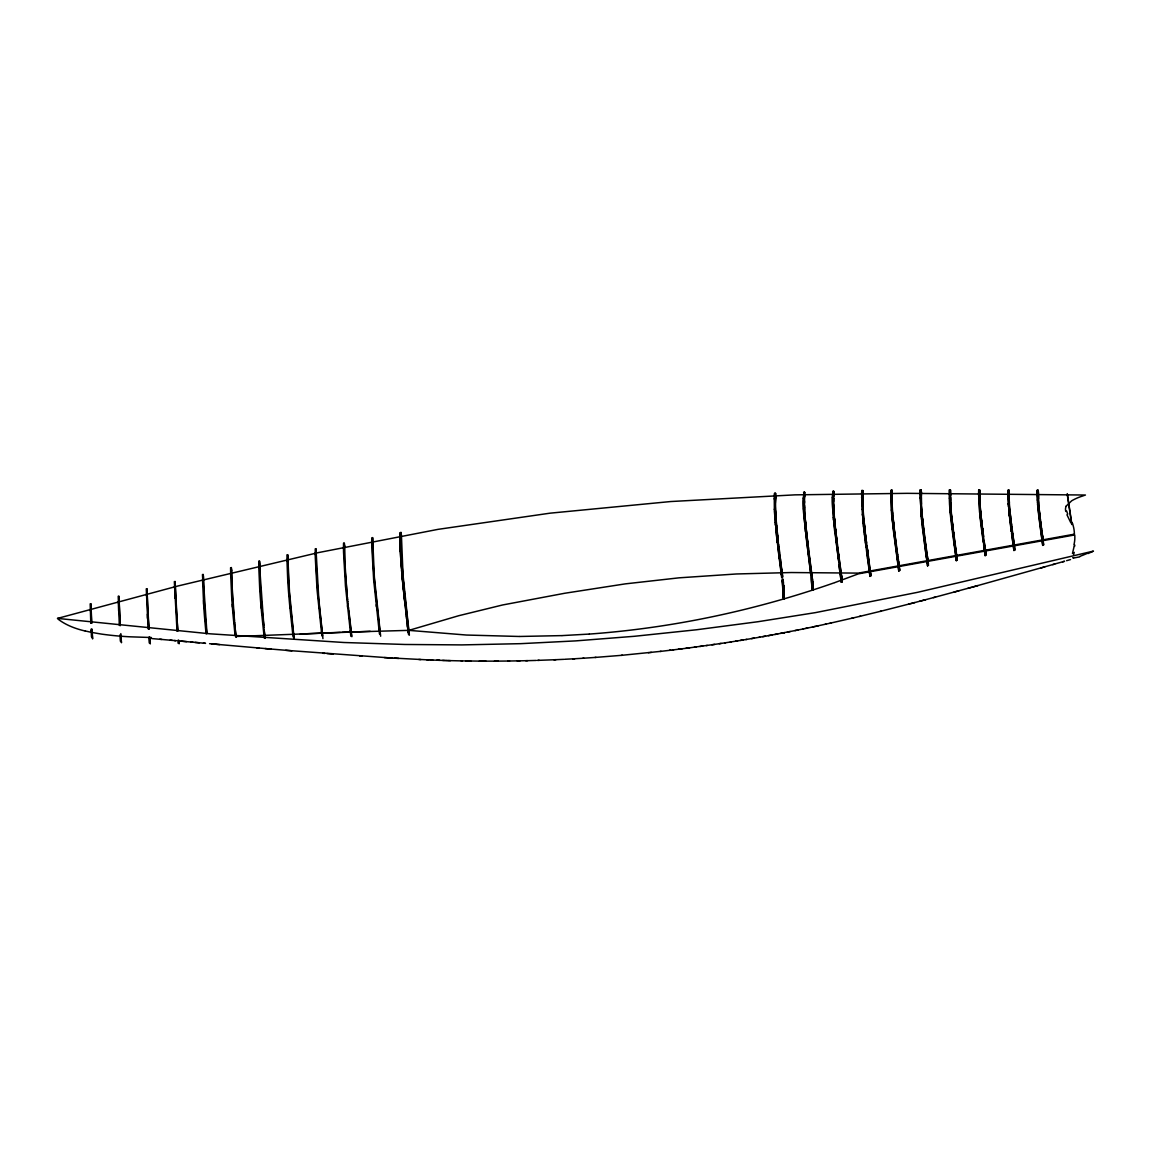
<?xml version="1.0" encoding="UTF-8"?>
<svg xmlns="http://www.w3.org/2000/svg" width="1151" height="1151" viewBox="0 0 1151 1151"><rect width="100%" height="100%" fill="white"/><g stroke="black" fill="none" stroke-linecap="round" stroke-linejoin="round"><path stroke-width="1.5" d="M400.836 539.359L400.951 546.711M833.655 501.39L833.655 501.131A55.075 3.511 84.1 0 1 833.698 498.441A54.601 3.482 84.1 0 0 833.655 501.39A41.753 2.662 84.1 0 0 833.698 504.987A31.667 2.014 84.1 0 0 833.856 508.972A25.408 1.626 84.1 0 0 834.115 513.389A23.423 1.496 84.1 0 0 834.489 518.195A26.07 1.669 84.1 0 0 834.964 523.345A33.796 2.158 84.1 0 0 835.554 528.899L835.583 529.201A50.27 3.208 84.1 0 0 836.216 534.726L837.41 544.481M979.53 495.002L979.53 495.952A38.674 2.475 84.1 0 0 979.602 499.448L979.645 500.771A22.502 1.439 84.1 0 0 979.861 504.714M985.098 555.429L986.019 555.271L986.019 553.573L983.357 535.934M775.386 503.663L775.501 509.49M865.509 535.647L865.235 531.575A54.068 3.453 84.1 0 1 865.048 530.064L865.005 529.604A38.242 2.446 84.1 0 1 864.401 524.324A26.876 1.712 84.1 0 1 863.869 518.943A21.552 1.381 84.1 0 1 863.638 516.454A20.876 1.338 84.1 0 1 863.437 514.008A21.38 1.367 84.1 0 1 863.279 511.677A23.049 1.468 84.1 0 1 863.135 509.476A27.969 1.784 84.1 0 1 862.948 505.246L862.905 504.138A40.227 2.575 84.1 0 1 862.862 501.419A49.838 3.18 84.1 0 1 862.862 499.433L862.876 498.196A67.664 4.316 84.1 0 1 863.149 493.563L862.775 490.513L861.84 490.527A72.657 4.633 84.1 0 0 861.624 493.534L863.121 522.928M400.836 539.632L400.879 536.165A83.922 5.352 84.1 0 0 400.85 537.589A82.124 5.237 84.1 0 0 400.836 539.1M869.365 571.989L869.94 576.032L870.861 575.86L868.372 556.163M892.5 513.432L892.442 512.756A23.164 1.482 84.1 0 1 892.011 506.584A29.854 1.899 84.1 0 1 891.809 502.167L891.766 501.131A47.004 3.007 84.1 0 1 891.708 496.484L891.723 495.218A72.686 4.647 84.1 0 1 891.953 490.11L890.946 491.002A74.729 4.777 84.1 0 0 890.831 493.347L891.665 514.756M869.998 576.435L866.732 552.609M949.546 504.311A34.516 2.201 84.1 0 1 949.33 496.067L949.316 493.506A73.477 4.69 84.1 0 1 949.374 491.765L949.46 489.837L950.395 489.851L950.769 492.786A73.175 4.676 84.1 0 0 950.625 497.419L950.625 498.671A43.911 2.806 84.1 0 0 950.64 500.397A35.062 2.244 84.1 0 0 950.683 502.066L950.726 503.232A25.955 1.655 84.1 0 0 950.74 503.764A20.991 1.338 84.1 0 0 950.927 507.332A16.56 1.065 84.1 0 0 951.057 509.159A15.438 0.978 84.1 0 0 951.201 511.058A15.596 0.993 84.1 0 0 951.373 513.073A18.517 1.18 84.1 0 0 951.805 517.317L952.064 519.676A37.062 2.36 84.1 0 0 952.611 524.295L952.654 524.583A69.002 4.403 84.1 0 0 953.301 529.748L953.33 529.935M1013.887 550.236L1014.808 550.077L1014.822 548.452L1013.513 539.028M776.22 530.971L774.378 511.303L774.263 495.736A68.801 4.388 84.1 0 1 774.594 493.333L775.515 493.275L775.875 496.383L775.386 504.8M833.698 498.441A66.47 4.244 84.1 0 1 834 494.254L833.641 491.175A67.204 4.287 84.1 0 0 833.266 497.462L833.266 497.736A49.479 3.165 84.1 0 0 833.281 500.944L833.295 501.131A41.119 2.619 84.1 0 0 833.324 502.426A34.472 2.201 84.1 0 0 833.554 508.253A33.739 2.158 84.1 0 1 833.324 502.44A47.651 3.036 84.1 0 1 833.281 497.505A67.42 4.302 84.1 0 1 833.641 491.218C830.562 498.052 833.137 509.749 833.54 518.108M920.973 495.045L920.973 496.239A44.731 2.849 84.1 0 0 921.03 500.743L921.073 501.793A27.322 1.741 84.1 0 0 921.275 505.951A21.222 1.352 84.1 0 0 921.692 511.763L921.75 512.44A21.365 1.367 84.1 0 0 922.196 517.202L922.296 518.151A26.272 1.683 84.1 0 0 922.483 519.878A34.199 2.187 84.1 0 0 923.059 525L923.39 527.705A66.614 4.259 84.1 0 0 923.836 531.374M1042.677 545.027L1043.597 544.855L1042.835 537.704M921.534 492.873A72.599 4.633 84.1 0 0 921.361 497.577L921.347 498.7A47.335 3.021 84.1 0 0 921.361 500.656A35.983 2.302 84.1 0 0 921.419 503.217L921.462 504.181A25.682 1.64 84.1 0 0 921.534 506.037A21.668 1.381 84.1 0 0 921.649 508.008A18.028 1.151 84.1 0 0 921.937 511.994A17.049 1.093 84.1 0 0 922.109 514.137A19.366 1.237 84.1 0 0 922.555 518.655L922.642 519.533A26.602 1.698 84.1 0 0 922.829 521.144A36.472 2.331 84.1 0 0 923.375 525.892L923.433 526.338A68.571 4.374 84.1 0 0 924.109 531.805L924.382 533.935M804.923 495.175L804.549 492.096C800.851 503.131 804.966 518.928 805.355 531.445M891.708 496.441A70.844 4.518 84.1 0 1 891.953 490.139L892.313 493.103A70.168 4.475 84.1 0 0 892.097 497.808L892.097 498.973A49.148 3.136 84.1 0 0 892.097 500.958A38.961 2.489 84.1 0 0 892.154 503.519L892.183 504.642A28.185 1.798 84.1 0 0 892.27 506.598A24.07 1.539 84.1 0 0 892.385 508.67A20.157 1.28 84.1 0 0 892.672 512.943A18.776 1.194 84.1 0 0 892.859 515.216A19.466 1.237 84.1 0 0 893.075 517.562A24.905 1.583 84.1 0 0 893.593 522.626A36.573 2.331 84.1 0 0 894.169 527.561L894.226 528.079A52.543 3.352 84.1 0 0 894.356 529.158L895.607 539.143M804.132 497.736L804.103 499.62A44.126 2.82 84.1 0 0 804.161 503.62L804.189 504.57A33.12 2.115 84.1 0 0 804.42 509.893A29.106 1.856 84.1 0 0 804.937 517.216A31.307 2 84.1 0 0 805.571 524.367L805.657 525.374A41.393 2.647 84.1 0 0 806.405 532.51L806.837 536.395A68.931 4.403 84.1 0 0 807.585 542.797L807.614 543.042M804.923 495.232A63.809 4.072 84.1 0 0 804.506 500.93L804.491 502.541A46.328 2.964 84.1 0 0 804.491 503.059A41.163 2.633 84.1 0 0 804.52 505.462A35.134 2.244 84.1 0 0 804.578 507.159L804.607 508.023A29.681 1.899 84.1 0 0 804.736 510.814A26.818 1.712 84.1 0 0 804.909 513.792A25.912 1.655 84.1 0 0 805.398 520.338L805.484 521.23A29.538 1.885 84.1 0 0 805.801 524.655A34.3 2.187 84.1 0 0 806.175 528.467L806.275 529.46A42.558 2.719 84.1 0 0 806.592 532.323A50.917 3.252 84.1 0 0 807.038 536.294L807.498 540.308A84.037 5.367 84.1 0 0 808.261 546.538L809.182 553.732M775.184 495.908L775.198 508.987M403.109 576.924L401.426 535.474L401.052 532.496L400.318 532.625A84.34 5.381 84.1 0 0 400.188 535.503L400.16 536.294A82.944 5.295 84.1 0 0 400.116 539.488L400.145 543.344A69.218 4.417 84.1 0 0 400.246 547.272L400.289 548.61A59.032 3.77 84.1 0 0 400.519 554.106A52.14 3.324 84.1 0 0 400.85 560.077L400.965 561.817A46.759 2.993 84.1 0 0 401.613 570.349A51.191 3.266 84.1 0 0 402.433 579.6L402.548 580.809M400.893 535.963L401.052 532.496M400.231 547.257A71.391 4.561 84.1 0 1 400.131 541.33A81.793 5.223 84.1 0 1 400.16 536.294A84.57 5.395 84.1 0 1 400.318 532.611L400.706 535.575A80.944 5.165 84.1 0 0 400.562 538.395L400.548 539.157A80.052 5.108 84.1 0 0 400.505 542.02L400.534 546.322A65.334 4.172 84.1 0 0 400.62 549.847L400.663 551.156A56.716 3.626 84.1 0 0 400.793 554.451L400.893 556.537A48.371 3.093 84.1 0 0 401.239 562.393L401.354 564.091A43.609 2.791 84.1 0 0 401.699 568.723A44.86 2.863 84.1 0 0 402.26 575.572A51.91 3.309 84.1 0 0 402.807 581.485L402.951 582.838A71.348 4.561 84.1 0 0 403.713 590.405L403.771 590.923A107.259 6.848 84.1 0 0 404.548 598.088L404.764 600.074M1011.815 526.539L1011.571 524.683A66.513 4.244 84.1 0 1 1011.067 520.77A38.199 2.431 84.1 0 1 1010.549 516.497L1010.319 514.425A17.092 1.093 84.1 0 1 1009.931 510.742A13.236 0.849 84.1 0 1 1009.772 509.03A12.33 0.791 84.1 0 1 1009.628 507.433A12.704 0.806 84.1 0 1 1009.528 505.908A16.028 1.022 84.1 0 1 1009.341 502.843A20.301 1.295 84.1 0 1 1009.312 502.181L1009.283 501.448A27.811 1.77 84.1 0 1 1009.24 499.894A39.12 2.503 84.1 0 1 1009.211 497.232A64.571 4.129 84.1 0 1 1009.283 492.959L1008.909 490.038L1007.931 490.916A66.01 4.216 84.1 0 0 1007.888 494.038L1009.254 515.288M981.846 522.54A37.623 2.403 84.1 0 1 981.314 518.123L981.055 515.907A17.783 1.137 84.1 0 1 980.652 511.936L980.623 511.634A14.244 0.906 84.1 0 1 980.479 510.066A13.754 0.878 84.1 0 1 980.335 508.325A14.546 0.935 84.1 0 1 980.22 506.641A18.416 1.18 84.1 0 1 980.033 503.332A23.538 1.496 84.1 0 1 980.005 502.455L979.976 501.807A31.581 2.014 84.1 0 1 979.933 500.153A40.774 2.604 84.1 0 1 979.918 498.34L979.918 497.333A70.197 4.475 84.1 0 1 980.019 492.858L979.645 489.909L978.71 489.909L978.652 491.448A70.484 4.503 84.1 0 0 978.595 493.75L979.559 512.497M841.928 578.824L842.115 581.989L841.194 582.118L840 571.313M921.534 492.858L921.16 489.88L920.225 489.894L920.124 491.707A74.686 4.762 84.1 0 0 920.066 493.362L921.548 519.921M775.645 497.75L775.256 495.448A70.715 4.518 84.1 0 1 775.515 493.275L775.04 498.642A50.615 3.237 84.1 0 0 775.011 503.433M322.942 638.647L321.302 622.806M1074.142 546.265L1072.473 553.516M1066.171 506.08L1071.725 500.757A61.794 56.716 87.2 0 1 1079.998 496.901L1085.436 495.031L907.247 493.333L794.967 494.858L670.788 501.534L550.049 513.173L437.999 529.359L318.28 552.624L177.585 586.075L57.55 618.404L58.759 619.367M1092.328 551.631L1093.45 551.099L917.692 592.29L815.455 612.62L758.02 621.713L696.499 629.77L634.431 636.287L575.701 640.891L520.583 643.668L461.839 644.905L404.907 644.474L343.991 642.503L210.23 633.827L57.55 618.404M1092.155 551.703L1088.098 553.545M834.446 582.723C755.459 610.361 672.889 627.986 589.398 634.072M834.863 582.579L858.401 573.845L1074.027 535.057M1079.739 556.868L1073.581 558.005M341.905 632.273L408.893 630.36L458.673 615.727L502.57 604.98L564.767 593.254L625.295 583.874L679.076 577.831L736.395 573.975L791.197 572.536L858.301 573.112L1073.912 534.265M969.948 587.773L1064.589 561.256L1062.618 561.817M1052.762 564.623L1054.733 564.062M1066.589 560.681L1070.531 559.559M1040.806 568.019L1044.791 566.896M973.933 586.693L977.875 585.6M970.94 587.499L933.504 597.614M971.919 587.24L972.926 586.967M967.919 588.334L968.941 588.046M954.093 592.089L957.028 591.297M957.977 591.038L958.984 590.765M935.49 597.081L912.786 603.081M919.692 601.268L920.699 601.009M921.663 600.75L923.649 600.232M924.613 599.973L925.62 599.7M908.844 604.102L909.837 603.843M911.808 603.325L880.227 611.382M910.815 603.584L914.772 602.563M881.206 611.138L859.538 616.418M860.531 616.188L853.61 617.828M853.639 617.828L830.072 623.209M851.668 618.288L852.632 618.058M831.022 622.993L825.166 624.288M826.145 624.072L814.404 626.604M816.376 626.187L818.318 625.77M812.448 627.022L815.368 626.403M813.426 626.82L802.736 629.036M400.39 551.415L400.936 546.624M805.657 628.432L807.585 628.043M802.722 629.036L803.715 628.834L796.981 630.201M797.931 630.014L774.94 634.446M795.039 630.59L796.017 630.388M790.248 631.539L787.356 632.1M783.514 632.834L784.507 632.647L780.651 633.381M776.824 634.1L777.774 633.928M898.715 570.709L899.636 570.536L899.622 568.709A103.921 6.633 84.1 0 1 898.773 562.839L898.543 561.184M775.889 634.273L771.141 635.151M869.609 573.745L870.53 573.572M927.318 562.623L927.577 566.019L928.411 563.616A77.016 4.921 84.1 0 1 927.72 558.796L927.289 555.66M772.091 634.978L768.293 635.669M956.208 559.89L957.128 559.717M770.192 635.323L762.71 636.661M765.501 636.158L758.969 637.323M1009.556 516.08L1013.945 550.638L1013.34 546.279L1014.261 546.193M759.905 637.15L751.517 638.604M1040.892 532.136L1041.813 531.978M983.731 545.574L984.652 545.416M753.373 638.287L754.322 638.114L745.906 639.539M897.061 558.954L897.981 558.81L897.075 552.063M1011.254 531.143L1012.175 530.985M954.121 544.768L955.042 544.61M740.366 640.445L743.143 639.985L735.719 641.179M746.841 639.38L742.208 640.143M924.541 543.991L925.462 543.847M867.523 558.595L868.444 558.436M840.115 573.874L841.036 573.73M981.645 530.122L982.566 529.964L982.263 527.662M737.604 640.891L730.252 642.042M894.989 543.315L895.91 543.171M838.029 558.321L838.964 558.177M731.144 641.898L724.742 642.891M865.466 542.754L866.386 542.61M952.05 529.072L952.97 528.928L952.812 527.676A53.406 3.41 84.1 0 1 952.294 523.446A34.098 2.173 84.1 0 1 951.719 518.439A25.682 1.64 84.1 0 1 951.56 516.957L951.46 516.036A20.315 1.295 84.1 0 1 951.014 511.389M781.299 574.478L782.22 574.335M810.664 574.061L811.584 573.932M725.648 642.747L719.246 643.711M721.087 643.438L711.894 644.79M808.592 558.249L809.527 558.106M926.31 557.17L922.469 527.935L923.404 527.892M1039.957 525.216L1038.821 516.324L1039.741 516.209M714.642 644.387L685.895 648.33M835.971 542.308L836.906 542.164M779.241 558.48L780.162 558.35M701.75 646.215L702.7 646.085M706.354 645.582L707.304 645.438M699.894 646.474L700.844 646.344M694.312 647.222L696.168 646.977M897.622 561.4L897.708 562.005A101.605 6.489 84.1 0 0 897.967 563.846L898.787 571.126L892.946 527.072L893.881 526.913M806.549 542.02L807.484 541.905M687.766 648.085L689.622 647.84M682.169 648.79L678.385 649.265M686.83 648.2L669.853 650.301M1009.226 514.943L1010.103 514.339A19.279 1.237 84.1 0 1 1009.556 509.087M777.213 542.035L778.148 541.92M782.982 597.369L783.889 596.765A49.105 3.136 84.1 0 1 783.86 594.938M672.702 649.97L673.68 649.84M621.382 655.351L661.091 651.322M622.389 655.264L594.995 657.451M864.459 534.769A57.449 3.669 84.1 0 1 863.71 528.395L863.466 526.237L864.387 526.036M669.824 650.315L670.803 650.186L660.142 651.437M402.706 582.521L403.425 582.435M650.344 652.516L651.351 652.401M648.416 652.718L649.394 652.617M834.029 525.403L834.964 525.302M979.659 513.533L980.594 513.447M408.648 630.316L407.929 628.504M804.678 524.914L805.614 524.827M404.519 599.772L405.238 599.714M775.414 524.842L776.35 524.755M406.447 616.85L407.166 616.792M811.887 587.701L812.807 587.629L813.196 590.075L813.11 587.442A12.963 0.834 84.1 0 0 813.038 585.988M950.15 512.195L951.086 512.123M589.039 634.086L562.134 635.597M596.031 657.379L582.838 658.271M583.888 658.199L572.723 658.861M574.766 658.746L564.724 659.278M920.699 511.03L921.634 510.986M370.205 631.338L236.948 636.445M563.731 659.336L553.904 659.782M300.296 634.028L340.365 632.331M774.278 509.26L775.213 509.217M782.91 592.966C783.184 590.031 784.277 587.945 783.385 584.219M555.89 659.696L537.244 660.386M561.803 635.611L519.461 636.474M891.306 510.109L892.241 510.066M803.441 508.958L804.376 508.915M538.193 660.357L539.172 660.329M774.105 498.887L775.04 498.858M832.662 509.044L833.597 509.015M861.955 509.433L862.89 509.404M536.28 660.429L525.734 660.717M527.647 660.66L517.187 660.89M803.197 498.124L804.132 498.11M407.655 627.899L408.13 625.425M520.036 660.832L507.677 661.034M509.591 661.019L494.455 661.149M832.346 497.692L833.266 497.692M498.239 661.134L482.14 661.149M519.187 636.474L466.385 635.035L408.893 630.36M861.538 497.534L862.473 497.534M485.952 661.163L479.291 661.134M1037.339 500.038L1038.274 500.038M481.204 661.134L461.163 660.89M890.773 497.592L891.708 497.592M920.037 497.808L920.973 497.822M1007.974 499.275L1008.909 499.289L1008.967 500.57A19.768 1.266 84.1 0 0 1009.154 503.951M978.638 498.671L979.573 498.671M468.86 661.019L470.773 661.048M949.33 498.182L950.266 498.182M465.982 660.976L467.91 661.005M151.385 637.525L130.192 636.82A208.777 110.136 -8.1 0 1 101.159 634.043L97.49 633.41A140.897 74.326 -8.1 0 1 89.649 631.957L85.246 630.964M1037.195 495.678L1037.18 494.47A56.96 3.64 84.1 0 1 1037.238 490.225L1038.173 490.225L1038.562 493.088A54.241 3.467 84.1 0 0 1038.504 496.743A37.537 2.403 84.1 0 0 1038.519 498.268L1038.533 498.987A24.013 1.539 84.1 0 0 1038.619 501.505A15.539 0.993 84.1 0 0 1038.749 504.009A12.416 0.791 84.1 0 0 1038.835 505.318L1038.936 506.613A11.812 0.748 84.1 0 0 1039.195 509.404L1039.224 509.663A16.287 1.036 84.1 0 0 1039.526 512.483A25.811 1.655 84.1 0 0 1039.943 515.993A41.709 2.662 84.1 0 0 1040.303 518.914L1040.403 519.691A66.614 4.259 84.1 0 0 1040.648 521.59M462.141 660.919L445.566 660.516M447.523 660.573L450.458 660.645M442.631 660.429L446.559 660.545M444.603 660.487L426.863 659.84M436.776 660.228L438.747 660.286M438.718 660.286L439.725 660.329M430.819 659.998L432.834 660.084M428.848 659.926L384.333 657.595M418.806 659.48L420.834 659.581M394.548 658.199L398.634 658.444M392.534 658.084L285.721 650.301M359.774 655.969L361.846 656.113M326.913 653.581L333.085 654.056M322.784 653.264L324.855 653.423M291.922 650.804L265.104 648.56M151.673 638.56L176.261 640.719L174.247 640.531M271.305 649.092L209.583 643.697M256.831 647.855L258.889 648.027M159.773 639.251L161.859 639.438M211.568 643.869L215.568 644.229M215.539 644.229L219.683 644.589M170.132 640.172L172.175 640.344M195.094 642.402L199.31 642.776M203.468 643.15L205.54 643.337L190.879 642.028M186.577 641.639L180.448 641.093L192.922 642.2M1066.934 514.742L1070.775 522.683M1065.754 511.432L1065.495 509.749A6.46 5.611 -87.1 0 1 1066.243 506.123M862.574 493.261L862.962 495.592M833.41 493.65L833.813 496.023M804.29 494.326L804.707 496.728M921.001 493.146L921.39 495.434M891.766 493.117L892.154 495.419M400.174 535.877L400.562 538.193M371.816 541.344L372.19 543.617M343.502 547.099L343.876 549.344M950.266 493.319L950.64 495.592M315.23 553.127L315.604 555.357M287.002 559.415L287.376 561.63M258.817 565.932L259.176 568.148M979.544 493.578L979.904 495.851M230.66 572.694L231.02 574.896M202.447 574.522L202.893 581.874M1008.823 493.894L1009.197 496.182M174.434 586.823L174.794 589.053M146.364 594.161L146.724 596.405M118.323 601.656L118.682 603.93M1038.116 494.283L1038.49 496.585M838.575 555.271L842.172 580.751M90.31 609.311L90.67 611.627M1067.25 493.635L1067.423 494.714A263.075 16.79 84.1 0 1 1071.754 523.777M1067.279 494.599L1071.754 524.539M811.887 587.873L812.275 590.262M927.519 565.702L926.828 559.156M956.726 556.897L957.229 560.393L956.164 551.171M231.682 570.148L231.293 567.515L232.43 597.211A55.176 3.525 84.1 0 0 234.07 618.001M927.188 563.429L927.246 557.084M985.745 553.372L985.947 554.796M870.573 573.874L870.861 575.86M1043.597 544.855L1042.087 534.035M1014.204 545.732L1014.808 550.077M985.4 550.897L985.774 553.559M956.769 557.228L956.193 553.07M955.618 554.063L956.366 560.94L951.877 527.734A52.342 3.338 84.1 0 1 951.345 523.302L950.913 519.662A26.977 1.726 84.1 0 1 950.625 516.986L950.496 515.792A19.955 1.28 84.1 0 1 950.035 510.929L949.82 508.282A19.912 1.266 84.1 0 1 949.633 505.404L949.575 504.541M927.49 558.854L928.44 565.458A80.297 5.122 84.1 0 1 927.692 560.292M926.584 557.444L926.771 558.796M926.613 559.372L921.404 516.612M870.616 574.133L869.034 562.767M869.379 570.349L866.732 550.854M1042.864 537.891L1041.583 528.611M1013.47 540.423L1014.247 546.078M1013.34 546.279L1011.542 533.258M984.939 547.559L985.443 551.2M955.316 551.861L955.589 553.818M898.384 560.077L897.967 557.012M898.24 560.681L899.636 570.536A106.64 6.805 84.1 0 1 898.73 564.249M897.535 560.782L892.6 522.166M1041.569 530.237L1042.115 534.222M1012.779 533.704L1013.527 539.215M1012.751 535.201L1013.513 540.74M984.177 541.992L984.968 547.747M983.616 544.797L985.155 555.818L979.803 512.943M955.776 548.264L955.862 548.998M955.848 548.869L956.208 551.502M955.934 551.214L956.222 553.257M955.186 550.869L950.266 511.102M926.929 553.099L927.231 555.286M926.915 554.638L927.26 557.257M897.909 558.293L898.269 560.911M1041.597 528.755L1040.892 523.46M1041.18 527.374L1041.583 530.366M1012.247 529.719L1012.822 534.064M1012.218 531.273L1012.779 535.402M983.673 536.596L982.911 530.884M983.961 540.409L984.206 542.207M983.285 542.308L980.983 525.014A50.572 3.223 84.1 0 1 980.58 521.662L980.105 517.662M954.855 541.459L955.776 548.336M955.747 549.818L953.532 533.215M926.958 553.271L924.368 533.733M926.426 551.056L926.943 554.84M897.607 554.307L897.996 557.257M868.588 559.458L869.048 562.911M1040.864 524.971L1041.195 527.417M1039.986 523.734L1042.734 545.43L1040 525.547M1011.873 526.985L1012.261 529.906M1012.017 529.733L1012.247 531.474M1011.312 531.561L1010.103 522.281A49.522 3.165 84.1 0 1 1009.83 520.079L1009.456 515.173M982.882 532.294L983.371 536.035M954.05 535.431L954.884 541.704M925.505 544.121L926.44 551.156M897.622 554.437L896.284 544.279M868.185 554.768L868.386 556.293M868.142 556.12L868.617 559.717M841.151 572.925L839.165 558.091M840.906 572.781L842.115 581.989M838.518 560.249L836.489 544.668A108.726 6.935 84.1 0 1 835.871 539.733L835.022 532.51M838.921 565.026L839.669 570.594M344.667 545.79L344.278 542.941L344.782 566.551L346.854 591.24M1037.238 490.211L1037.871 504.987M1040.705 522.065L1040.921 523.676M1038.245 499.304A27.12 1.726 84.1 0 1 1038.144 496.57L1038.13 495.664A51.968 3.324 84.1 0 1 1038.188 490.268A53.392 3.41 84.1 0 0 1038.13 495.621A29.077 1.856 84.1 0 0 1038.245 499.376A18.042 1.151 84.1 0 0 1038.475 503.505A14.603 0.935 84.1 0 0 1038.864 508.023A18.79 1.194 84.1 0 0 1039.367 512.958A31.696 2.029 84.1 0 0 1039.986 518.195A48.141 3.079 84.1 0 0 1040.202 519.878L1040.892 525.144M1039.857 522.77L1038.777 514.195M1007.974 490.038L1008.348 492.93A68.902 4.403 84.1 0 0 1008.276 495.865L1008.276 496.412A50.097 3.194 84.1 0 0 1008.262 497.16L1008.506 504.829M1011.556 526.309L1011.873 528.669M982.58 528.295L982.724 529.402M982.709 529.331L982.954 531.23M982.537 529.733L982.911 532.553M953.618 532.194L954.078 535.675M925.533 544.409L924.267 534.769M896.284 546.049L897.104 552.25M867.581 550.149L868.257 555.271M867.566 551.789L868.199 556.595M838.978 556.595L838.647 554.091L838.633 555.775M841.122 572.666L841.971 579.126M809.585 558.58L810.908 568.68M1011.585 526.525L1011.038 522.223A49.522 3.165 84.1 0 1 1010.765 520.022A58.83 3.755 84.1 0 0 1011.384 524.899L1011.384 523.273M978.71 489.909L979.084 492.829A74.844 4.777 84.1 0 0 978.983 495.793L980.091 517.461M982.637 528.784L982.479 527.561A69.477 4.431 84.1 0 1 981.861 522.741A38.141 2.431 84.1 0 1 981.314 518.123M953.301 529.748L953.647 532.395M953.244 530.985L953.46 532.654M953.445 532.596L953.56 533.489M895.593 539.056L896.327 544.711M895.55 540.351L896.298 546.149M867.034 545.905L867.681 550.883M867.638 552.264L866.473 541.56M866.703 552.365L865.164 538.726M838.676 554.322L837.324 543.847M838.619 555.588L837.655 548.149M809.139 553.444L812.016 575.586M809.081 554.724L809.642 558.983M810.894 568.522L811.513 573.299M808.247 553.847L811.067 575.543M780.421 558.566L782.363 575.428M780.335 559.616L781.4 567.831M779.903 561.875L778.997 554.883A118.366 7.553 84.1 0 1 778.68 552.365L777.515 542.74M780.162 563.889L781.831 576.968M982.292 527.849L981.918 524.957A51.594 3.295 84.1 0 1 981.53 521.791A34.026 2.173 84.1 0 1 980.969 516.972L980.724 514.698A19.236 1.223 84.1 0 1 980.292 510.31L980.264 510.022A16.963 1.079 84.1 0 1 980.062 507.634A17.769 1.137 84.1 0 1 979.818 503.994M949.46 489.837L950.237 510.684M952.97 528.913L953.287 531.374M923.98 532.539L924.325 535.215M894.6 532.884L895.564 540.582M866.07 547.531L864.459 534.769M841.194 582.147L833.756 520.497M808.721 551.876L809.124 555.07M810.592 573.428L805.009 526.136A27.207 1.741 84.1 0 1 803.7 509.13L803.571 501.376A63.449 4.057 84.1 0 1 803.988 495.261M781.73 568.752L781.903 570.033M779.946 554.955L780.364 559.947M920.225 489.894L920.599 492.858M924.008 532.755L923.649 529.906A54.068 3.453 84.1 0 1 923.059 525A32.228 2.057 84.1 0 1 922.296 518.151A21.639 1.381 84.1 0 1 921.692 511.763A21.106 1.352 84.1 0 1 921.275 505.994M866.142 538.956L866.444 543.027M837.669 548.293L836.374 537.905A60.514 3.87 84.1 0 1 835.54 530.712A39.594 2.532 84.1 0 1 834.691 522.698A28.07 1.798 84.1 0 1 834.029 515.159A27.293 1.741 84.1 0 1 833.569 508.339A27.106 1.726 84.1 0 0 834.029 515.159A26.588 1.698 84.1 0 0 834.187 517.159A28.502 1.813 84.1 0 0 834.676 522.396L834.705 522.698A38.112 2.431 84.1 0 0 835.54 530.697A60.96 3.899 84.1 0 0 836.504 538.898M811.642 574.335L812.016 577.27A17.164 1.093 84.1 0 1 812.203 578.881L812.232 579.126M808.736 552.048L808.131 547.185M810.621 573.745L811.009 576.752M781.846 569.659L782.709 576.507M779.918 556.437L779.313 549.847M865.825 536.409L866.056 538.28M865.883 538.596L866.07 540.078M779.544 553.502L778.867 546.193M782.335 575.241L782.608 577.414M781.73 577.931L778.191 550.164A89.375 5.712 84.1 0 1 777.975 548.351L777.414 541.963M891.018 490.11L891.565 510.684M894.615 533.086L894.255 530.179A51.162 3.266 84.1 0 1 893.895 527.086L893.838 526.539A34.76 2.216 84.1 0 1 893.248 521.245A27.279 1.741 84.1 0 1 893.047 519.36A23.049 1.468 84.1 0 1 892.428 512.655L892.442 512.756M865.595 534.596L865.753 537.603M807.815 544.696L808.146 547.286M779.126 548.394L779.356 550.221M922.469 527.935L921.634 520.784M861.84 490.527L862.545 514.569M865.322 534.064L865.12 532.453A52.802 3.367 84.1 0 1 864.703 528.827L864.646 528.338A36.458 2.331 84.1 0 1 864.027 522.727A29.221 1.87 84.1 0 1 863.84 520.784A25.135 1.597 84.1 0 1 863.207 513.706A25.365 1.626 84.1 0 1 862.761 507.289A32.818 2.101 84.1 0 1 862.531 501.649A48.27 3.079 84.1 0 1 862.473 496.872L862.487 495.549A70.355 4.489 84.1 0 1 862.775 490.542A68.844 4.388 84.1 0 0 862.473 496.829A47.579 3.036 84.1 0 0 862.516 501.62L862.559 502.627A31.868 2.029 84.1 0 0 862.761 507.203M807.858 544.999L807.585 542.812A65.247 4.172 84.1 0 1 806.563 534.021A43.191 2.762 84.1 0 1 805.657 525.374A31.825 2.029 84.1 0 1 804.923 517.216L804.866 516.339M782.795 578.867L782.881 579.6M1038.821 516.324L1037.842 507.174M832.705 491.204L833.511 517.763M778.652 544.452L778.738 546.97M811.34 577.701L811.498 579.198M811.311 577.529L811.34 579.615M778.522 545.186L778.09 539.646M781.989 580.061L782.176 581.629M351.846 636.719L348.494 607.296M351.573 636.186L348.652 610.721M350.839 636.215L345.444 585.931L343.53 551.948A96.224 6.143 84.1 0 1 343.559 543.099M322.611 635.856L321.316 624.734M321.877 635.913L317.043 589.772L315.288 557.602A101.892 6.503 84.1 0 1 315.259 548.797M294.268 639.208L293.649 633.784M892.946 527.072L892.572 521.82M803.628 492.124L803.988 495.218M783.112 579.73L783.112 579.787A18.876 1.209 84.1 0 1 783.342 581.787M778.277 543.114L777.5 536.165M782.191 579.888L782.867 590.362M777.328 541.2L777.256 542.337M293.836 637.28L293.634 635.496M1009.369 516.18L1009.039 511.217M812.347 578.32L812.39 578.723A11.366 0.719 84.1 0 1 812.52 579.859L812.592 580.55M812.203 578.881L812.218 578.996A16.733 1.065 84.1 0 0 812.03 577.442M774.594 493.333L775.414 522.396M778.263 541.071L777.961 538.481M777.961 540.351L778.177 542.179M777.198 541.819L776.263 531.46M777.069 540.783L776.004 530.971M379.456 633.913L373.658 579.888L371.816 546.61A89.764 5.726 84.1 0 1 371.917 537.718M293.059 636.891L290.066 609.095A55.104 3.525 84.1 0 1 287.75 580.449L287.074 563.256A107.489 6.863 84.1 0 1 286.987 554.796M1038.677 513.274L1037.497 502.742M812.246 579.255L812.361 580.363M778.018 538.941L777.457 533.935M405.267 604.635L407.612 627.41M406.663 618.835L404.188 596.736A100.597 6.417 84.1 0 1 403.397 589.326L402.49 580.291M380.19 633.856L375.355 590.089A53.522 3.41 84.1 0 1 373.816 573.054M293.563 633.021L289.476 591.772L287.707 554.638L288.498 580.464M293.476 634.143L290.829 609.498M1010.146 514.828L1010.276 515.907A34.516 2.201 84.1 0 0 1010.765 520.007A32.012 2.043 84.1 0 1 1010.089 514.339A18.876 1.209 84.1 0 1 1009.556 509.015A15.826 1.007 84.1 0 1 1009.168 504.167A20.473 1.309 84.1 0 1 1008.938 499.779A27.077 1.726 84.1 0 1 1008.895 498.7A35.825 2.288 84.1 0 1 1008.837 495.822L1008.823 494.757A66.585 4.244 84.1 0 1 1008.909 490.067A63.837 4.072 84.1 0 0 1008.823 495.764A35.566 2.273 84.1 0 0 1008.895 498.685L1008.909 499.275M834.676 531.316L833.971 524.784M783.27 581.226L783.284 583.154M407.771 622.159L404.576 593.614M404.749 599.973L405.296 604.922M406.605 618.317L407.094 622.648M380.65 636.215L374.363 576.996L372.636 537.56L372.636 551.775A61.607 3.928 84.1 0 0 373.197 563.832L373.284 565.285A49.68 3.165 84.1 0 0 373.687 571.256L373.83 573.083M321.129 621.152L320.064 611.354A79.275 5.064 84.1 0 1 318.784 598.822L315.964 548.639L315.993 556.724M321.201 623.626L318.971 602.779A61.694 3.942 84.1 0 1 318.295 595.815M265.234 638.359L263.809 627.18M863.466 526.237L862.746 516.928M805.599 531.805L806.376 538.783A101.015 6.446 84.1 0 0 808.247 553.818M777.616 535.344L777.774 536.783M782.363 581.428L783.241 592.607A37.048 2.36 84.1 0 1 783.284 595.009M407.713 621.626L408.188 625.971A80.901 5.165 84.1 0 1 408.85 632.287M407.037 622.159L407.483 626.245M264.989 638.028L264.097 629.798M264.255 638.071L261.766 614.217M811.541 579.471L811.656 580.579M811.397 580.046L811.872 587.24M783.371 582.147L783.5 583.312M777.587 537.042L777.054 532.007M892.342 521.676L891.939 517.691M777.299 532.352L777.515 534.409M404.318 591.154L404.648 594.218M407.814 627.453L408.562 634.604M407.771 626.993L407.986 631.036A81.002 5.165 84.1 0 1 408.173 632.719M347.962 604.289L348.307 607.483M892.5 521.144L891.795 513.778M863.351 523.259L863.854 527.777A71.002 4.532 84.1 0 0 865.178 538.697M777.242 531.834L777.385 533.244M404.389 591.772L403.684 584.996M403.382 589.197L403.915 594.204A122.15 7.798 84.1 0 0 404.447 599.067A160.478 10.244 84.1 0 0 404.835 602.592M347.688 601.613L348.163 604.261M263.824 625.353L259.982 571.759A110.395 7.05 84.1 0 1 259.867 563.616L259.479 560.94L260.428 588.478A53.896 3.439 84.1 0 0 261.55 603.973L261.665 605.268A52.831 3.367 84.1 0 0 261.968 608.649L262.342 612.663A68.283 4.359 84.1 0 0 262.486 614.102L264.039 627.353M236.2 637.237L234.487 622.418M235.969 637.05L234.531 622.864M812.376 580.492L812.721 581.859M783.27 583.082L783.399 584.32M777.155 532.913L776.824 527.734M776.81 529.633L776.997 531.417M347.473 599.527L347.904 601.728M235.106 635.784L233.351 618.145A55.219 3.525 84.1 0 1 231.711 597.34M834.144 524.453L833.784 520.842M811.455 580.68L812.261 589.643M777.026 529.733L777.17 531.129M776.162 530.496L775.731 525.993M347.444 597.225L347.688 599.642M776.939 530.841L776.637 527.906M403.483 582.91L403.728 585.413M347.055 595.412L347.257 597.47M812.448 581.097L812.793 586.679M776.925 528.726L776.119 519.633M403.354 581.658L403.512 583.327M346.897 593.873L347.271 595.614M206.777 633.669L205.698 622.216A55.565 3.554 84.1 0 1 204.504 606.922L203.151 574.349L203.54 576.939A132.696 8.474 84.1 0 0 203.684 584.507L206.964 633.424M206.058 633.755L204.95 621.943A55.579 3.554 84.1 0 1 203.785 607.081L202.533 579.557M1008.995 510.799L1008.736 507.879M921.16 516.166L920.929 513.763M776.608 525.36L776.724 528.769M403.195 579.989L403.397 582.075M346.753 592.333L347.113 594.002M234.286 620.216L234.718 622.605M892.14 517.633L891.953 515.533M776.479 526.208L776.278 523.978M403.238 580.406L402.936 577.212M346.609 590.823L346.969 592.405M234.444 619.698L232.142 587.226A106.151 6.777 84.1 0 1 231.696 570.234M234.545 620.864L234.07 618.015M1038.835 507.735L1038.864 508.023A18.287 1.165 84.1 0 0 1039.367 512.958A30.444 1.942 84.1 0 0 1039.986 518.195L1040.101 519.058A63.909 4.086 84.1 0 0 1040.633 523.216M783.687 585.212L783.889 587.528M833.54 520.367L833.569 518.439M833.497 519.878L833.281 517.533M775.443 525.216L775.198 522.425M346.753 590.075L344.796 560.782A87.217 5.568 84.1 0 1 344.681 545.891M178.793 640.33L179.11 643.826L178.578 640.301M177.858 640.33L178.117 643.28M1037.828 507.03L1037.583 504.08M812.764 582.42L812.908 584.032M776.335 524.64L776.263 521.446M980.264 509.979L980.264 510.022A19.682 1.252 84.1 0 0 980.825 515.677A32.199 2.057 84.1 0 0 981.53 521.777M951.014 511.389L950.971 510.9A19.164 1.223 84.1 0 1 950.568 505.39M921.145 513.835L920.412 499.217A51.896 3.309 84.1 0 1 920.412 498.412L920.412 497.851A71.535 4.561 84.1 0 1 920.599 492.887M783.486 585.255L783.572 586.262M177.758 631.18L175.053 581.399L176.132 605.081M177.038 631.309L174.333 581.586M862.444 515.921L862.3 514.195M776.148 522.597L775.932 520.108M776.076 521.763L775.731 517.504M149.515 637.194L150.292 643.913L149.731 637.136M149.27 643.006L148.796 637.28M1038.936 506.469L1038.849 505.433M1008.434 506.857L1008.19 503.577M863.264 514.468L863.207 513.72A25.264 1.611 84.1 0 1 862.761 507.289M776.206 520.842L776.033 518.468A27.595 1.755 84.1 0 1 775.673 513.26L775.587 511.418M891.78 513.49L891.593 510.958M401.8 563.285L407.727 619.871A93.605 5.971 84.1 0 1 409.368 635.223M812.908 584.075L813.023 585.83A12.733 0.806 84.1 0 1 813.11 587.427M783.917 587.916L784.104 590.952A24.761 1.583 84.1 0 1 784.191 593.858L784.205 594.348A51.392 3.28 84.1 0 1 784.219 595.384L784.234 595.686M776.062 519.029L775.587 515.504M148.882 629.05L147.745 611.325M148.134 628.878L146.263 588.823M775.975 517.849L775.17 508.282A36.343 2.316 84.1 0 1 775.04 504.728M149.112 629.137L148.263 616.03A87.778 5.597 84.1 0 1 148.119 613.541L146.968 588.65L147.731 610.893M401.872 564.335L401.526 559.228M120.38 641.28L119.934 634.906M812.649 583.672L812.635 581.111M120.668 634.964L121.445 642.733L120.812 633.611M775.86 516.166L775.63 512.425M401.584 560.22L401.311 555.386M231.711 597.369L230.732 576.004A118.553 7.568 84.1 0 1 230.632 571.169L230.588 567.688M783.673 587.6L783.73 588.808M812.678 583.989L812.735 585.154M120.064 625.583L118.913 596.06L120.308 625.554M119.33 625.41L118.208 596.247M91.49 636.963L91.116 630.086M775.242 509.864L775.328 511.49A30.876 1.971 84.1 0 0 775.817 518.655M401.354 556.321L401.21 553.444M91.85 630.173L92.584 638.92L92.051 629.05M775.587 511.634L775.429 507.246M401.21 553.559L401.095 550.897M316.367 568.09L316.683 574.378A53.406 3.41 84.1 0 0 317.604 587.729L317.647 588.276A48.515 3.093 84.1 0 0 318.28 595.614M775.515 510.08L775.558 510.843M316.352 567.803L316.007 557.142M91.505 623.324L90.886 603.642L91.792 623.223M90.8 623.338L90.181 603.829M1009.283 501.376L1009.283 501.448A21.639 1.381 84.1 0 0 1009.341 502.843M401.023 549.3L400.994 548.365M979.976 501.735L979.976 501.807A24.775 1.583 84.1 0 0 980.033 503.318M783.788 590.218L783.845 592.837M950.683 502.066L950.683 502.153A27.897 1.784 84.1 0 0 950.74 503.764M812.793 586.765L812.807 587.629M784.191 593.599L784.205 593.873A50.975 3.252 84.1 0 1 784.219 595.441M782.968 596.923L782.925 593.34M783.342 599.067L783.299 596.045M775.414 506.713L775.386 505.217M400.865 543.114L400.865 543.401A70.787 4.518 84.1 0 0 400.908 545.157M784.234 596.16L784.248 597.801A42.011 2.676 84.1 0 0 784.263 598.98M783.845 593.211L783.845 592.607A45.306 2.892 84.1 0 0 783.831 591.844A24.79 1.583 84.1 0 0 783.759 589.211M783.86 594.635L784.277 599.239L784.234 597.096M783.845 593.484L783.86 594.722M1009.211 497.232L1009.211 498.196A36.156 2.302 84.1 0 0 1009.24 499.879M1042.964 536.121L1042.964 540.279M1040.173 516.252L1040.173 519.633M1014.175 543.862L1014.175 545.488M985.371 549.085L985.371 550.71M982.594 528.496L982.594 530.136M956.582 554.278L956.582 555.904M953.805 533.647L953.805 535.287M927.792 559.429L927.792 561.055M925.016 538.769L925.016 540.409M899.003 564.537L899.003 566.163M896.226 543.919L896.226 545.56M870.214 569.702L870.214 571.328M867.437 549.07L867.437 550.725M841.424 575.054L841.424 576.694M809.844 558.954L809.844 560.609M783.845 587.139L783.845 593.384M781.054 563.587L781.054 565.256M405.138 603.512L405.138 605.311M379.139 629.295L379.139 631.065M376.348 604.649L376.348 606.476M350.35 630.288L350.35 632.028M347.559 605.498L347.559 607.354M321.561 631.395L321.561 633.151M318.769 606.03L318.769 607.958M292.757 632.561L292.757 634.345M289.98 606.217L289.98 608.26M263.967 633.669L263.967 635.51M261.191 605.786L261.191 608.073M232.401 604.189L232.401 607.009M203.612 600.261L203.612 604.275M174.823 589.959L174.823 598.175M147.414 614.116L147.414 618.288M118.625 601.628L118.625 611.052M91.231 628.993L91.231 632.273M783.96 588.362A15.639 0.993 84.1 0 1 784.176 593.456M775.386 503.145A53.09 3.395 84.1 0 1 775.443 500.814L775.587 498.541A67.506 4.316 84.1 0 1 775.875 496.383M1040.403 519.691A44.443 2.834 84.1 0 1 1039.928 515.993A25.739 1.64 84.1 0 1 1039.526 512.483A16.013 1.022 84.1 0 1 1039.195 509.404M1038.533 498.987A35.796 2.288 84.1 0 1 1038.504 496.757M1038.475 503.375A17.553 1.122 84.1 0 1 1038.245 499.405M1010.549 516.482A24.746 1.583 84.1 0 1 1010.319 514.425M981.098 519.187A25.077 1.942 84.3 0 1 980.781 516.526M980.652 511.936A14.316 0.921 84.1 0 1 980.22 506.613M979.688 498.498A43.925 2.935 83.9 0 1 979.702 495.865M979.53 494.829A72.182 4.604 84.1 0 1 979.645 489.938A69.391 4.431 84.1 0 0 979.53 495.908M979.53 495.966A37.652 2.403 84.1 0 0 979.616 500.095A23.049 1.468 84.1 0 0 979.861 504.785M982.22 527.259A59.967 3.827 84.1 0 1 981.558 522.007M957.215 558.638A85.519 5.453 84.1 0 1 956.625 554.465M952.654 524.583A37.796 2.417 84.1 0 1 952.064 519.676A25.279 1.611 84.1 0 1 951.805 517.317M950.64 500.397A47.723 3.05 84.1 0 1 950.625 497.448M950.971 510.9A20.589 1.309 84.1 0 0 951.56 516.957A32.199 2.057 84.1 0 0 952.294 523.446L952.424 524.468A61.895 3.957 84.1 0 0 953.028 529.359M927.72 558.796A95.461 6.1 84.1 0 1 927.375 556.293M923.433 526.324A37.436 2.388 84.1 0 1 922.829 521.144A25.509 1.626 84.1 0 1 922.555 518.655M921.447 504.181A34.544 2.201 84.1 0 1 921.361 500.671A50.471 3.223 84.1 0 1 921.361 497.592M920.973 495.016A74.873 4.777 84.1 0 1 921.16 489.909A72.571 4.633 84.1 0 0 920.958 496.21A44.213 2.82 84.1 0 0 921.045 500.743M921.275 505.936A28.516 1.827 84.1 0 1 921.045 500.786M898.773 562.839A106.093 6.777 84.1 0 1 898.197 558.667M895.219 536.078A110.036 7.021 84.1 0 1 894.931 533.834M894.226 528.064A37.623 2.403 84.1 0 1 893.593 522.626A24.128 1.539 84.1 0 1 893.075 517.562M892.183 504.627A36.99 2.36 84.1 0 1 892.097 500.973A52.083 3.324 84.1 0 1 892.111 497.822M891.766 501.117A46.428 2.964 84.1 0 1 891.708 496.484M892.011 506.541A31.019 1.985 84.1 0 1 891.766 501.145M893.047 519.36A32.803 2.101 84.1 0 0 893.838 526.539A55.277 3.525 84.1 0 0 894.5 532.165M895.003 536.121A99.792 6.374 84.1 0 1 894.73 533.992M866.171 539.229A108.841 6.949 84.1 0 1 865.782 536.093M865.048 530.064A39.134 2.503 84.1 0 1 864.401 524.324A26.085 1.669 84.1 0 1 863.869 518.943M862.933 505.217A38.458 2.46 84.1 0 1 862.862 501.433A52.629 3.367 84.1 0 1 862.876 498.21M863.84 520.784A34.602 2.216 84.1 0 0 864.646 528.323A57.406 3.669 84.1 0 0 865.394 534.683M865.926 539.028A100.195 6.402 84.1 0 1 865.566 536.136M837.309 543.732A110.64 7.064 84.1 0 1 836.935 540.697A78.57 5.021 84.1 0 1 836.216 534.726A49.752 3.18 84.1 0 1 835.554 528.899M834.964 523.345A25.84 1.655 84.1 0 1 834.489 518.195M833.856 508.972A31.379 2 84.1 0 1 833.698 505.001M837.094 543.66A102.842 6.561 84.1 0 1 836.619 539.905M812.405 578.881A11.424 0.734 84.1 0 1 812.505 579.687M812.074 576.104A24.588 1.568 84.1 0 1 812.232 577.385M808.491 548.38A88.756 5.669 84.1 0 1 807.498 540.308A63.665 4.072 84.1 0 1 807.038 536.294M806.592 532.323A41.494 2.647 84.1 0 1 806.175 528.467M805.801 524.655A29.063 1.856 84.1 0 1 805.398 520.338M804.607 508.023A34.285 2.187 84.1 0 1 804.52 505.462M804.491 503.059A49.248 3.136 84.1 0 1 804.506 500.944M804.132 497.707A67.161 4.287 84.1 0 1 804.506 492.47L804.549 492.096A66.643 4.259 84.1 0 0 804.117 498.441A46.918 2.993 84.1 0 0 804.161 503.606A33.969 2.173 84.1 0 0 804.42 509.893M1037.468 502.555A23.926 1.525 84.1 0 1 1037.209 495.779M1072.545 523.662A43.148 37.494 -4.5 0 1 1074.401 534.251M1071.941 522.468A55.449 44.342 25.8 0 1 1072.487 523.834M1067.754 514.109A17.452 12.273 84 0 1 1066.675 511.015M85.203 631.021A83.001 43.796 -8.1 0 1 58.543 619.468M404.548 598.088A105.82 6.762 84.1 0 1 403.713 590.405M402.951 582.838A53.176 3.395 84.1 0 1 402.26 575.572M401.699 568.723A43.954 2.806 84.1 0 1 401.239 562.393M400.677 551.228A64.01 4.086 84.2 0 1 400.548 546.38A73.722 4.705 84.1 0 1 400.505 542.035A80.556 5.136 84.1 0 1 400.562 538.395M400.246 547.315A60.053 3.827 84.2 0 0 400.519 554.135A51.349 3.28 84.1 0 0 400.965 561.817M402.433 579.6A50.5 3.223 84.1 0 1 401.598 570.349M403.339 588.794A69.592 4.446 84.1 0 1 402.562 580.996M407.454 625.928A82.109 5.237 84.1 0 1 408.116 632.273M290.757 608.965A55.09 3.511 84.1 0 1 288.469 580.305M177.887 630.561A63.406 4.043 84.1 0 1 176.146 605.181M261.752 614.202A55.162 3.525 84.1 0 1 259.723 588.909L258.889 569.486A113.82 7.266 84.1 0 1 258.774 561.112M1074.746 534.999A43.148 35.724 -4.9 0 1 1073.912 544.912M1074.818 545.099A55.449 44.414 25.9 0 1 1074.574 546.394M1073.595 554.653A17.452 5.856 -57.1 0 1 1074.257 552.351M1073.495 558.12A6.46 3.036 -41.5 0 1 1072.718 557.674M1088.17 552.955A61.794 27.178 -34.2 0 1 1079.926 556.336M950.237 495.419L950.237 496.081A72.556 4.633 84.1 0 1 950.395 489.894A75.261 4.805 84.1 0 0 950.237 494.901L950.237 495.419M950.352 501.275L950.309 499.836A42.328 2.705 84.1 0 1 950.251 496.095A41.206 2.633 84.1 0 0 950.323 500.426A25.754 1.64 84.1 0 0 950.568 505.375A24.66 1.568 84.1 0 1 950.366 501.419L950.352 501.275"/></g></svg>
